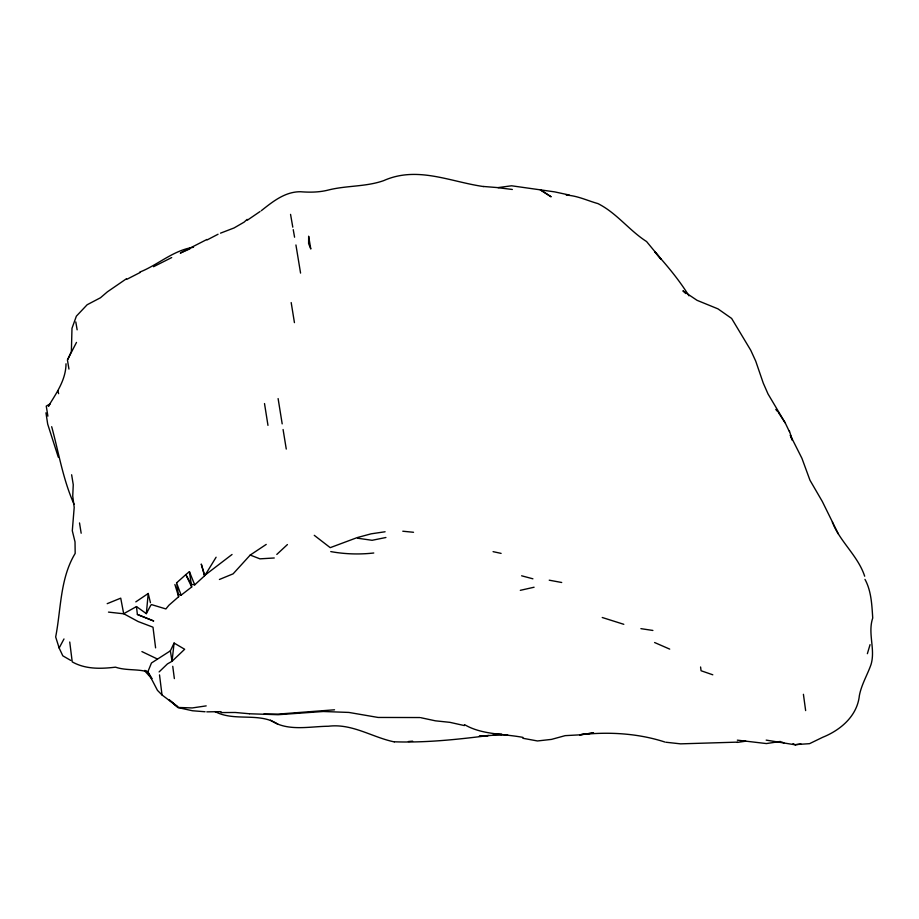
<?xml version="1.0" encoding="UTF-8"?>
<svg xmlns="http://www.w3.org/2000/svg" width="919" height="919" viewBox="0 0 919 919"><rect width="100%" height="100%" fill="white"/><g stroke="black" fill="none" stroke-linecap="round" stroke-linejoin="round"><path stroke-width="1.38" d="M107.201 603.668L120.734 598.154L123.674 613.708L136.471 606.574L146.339 613.651L148.223 593.49L135.805 601.876M174.093 643.047L170.371 650.847L172.037 661.289L184.662 649.262L174.093 643.047L172.037 661.289L167.453 663.886L159.102 671.915M66.019 363.786C65.858 379.984 56.438 393.033 48.42 406.209M867.375 653.685L870.052 644.656M169.475 700.002L177.838 706.86L162.02 694.971L157.459 690.353L147.833 671.858L151.463 662.99L170.371 650.847M67.937 359.18L71.372 351.483L71.981 328.324L76.369 316.159L87.144 304.752L100.447 297.779L107.397 291.828L126.489 278.721M76.495 342.408L67.42 359.938L68.948 369.082M146.339 613.651L150.819 605.173M70.706 660.393L62.802 655.821L59.149 647.998L63.985 638.958M48.638 406.187L50.028 403.878L46.26 406.106L47.891 416.146M194.713 584.863L189.429 571.664L185.822 574.605L191.324 584.312L194.713 584.863L204.546 575.834L201.261 564.048L204.34 574.318L205.201 575.018L216.103 557.224M266.223 544.416L250.209 555.065L233.116 573.835L219.411 579.475M276.791 554.444L287.417 544.565M232.047 554.479L205.201 575.018M247.165 219.365L244.086 222.157L234.081 227.946L220.503 233.162M176.563 582.887L185.822 574.605L191.68 586.988L181.135 595.156L178.297 594.26L176.563 582.887L181.135 595.156M178.297 594.26L178.642 596.718L168.901 605.253L165.891 608.941L151.44 604.576M261.283 210.704C272.782 201.594 285.062 191.612 300.524 191.738C309.898 192.462 319.307 192.37 328.462 190.003C346.658 185.42 365.865 186.936 383.705 180.629C417.283 165.661 450.253 181.847 483.635 186.568M247.349 220.204L260.043 211.531M206.878 239.48L180.296 253.081L189.911 248.865M207.12 239.928L218.044 234.242M126.65 279.41L140.033 272.541M171.692 257.573L153.53 266.717M139.722 272.127C158.034 264.936 173.289 250.175 193.518 247.28M356.538 537.845L330.231 547.655L314.264 535.329M357.411 537.535L371.161 533.824L385.095 531.768M520.315 590.331L534.088 587.23M385.923 537.5L372.103 540.292L357.502 538.201M766.193 740.117L795.314 744.827L800.886 743.908M780.346 741.461L766.412 743.563L737.348 740.163M206.189 705.884L192.255 707.94L177.907 707.446M737.406 742.403L745.769 741.185M501.659 734.649L479.155 736.268L488.931 735.464M487.507 735.694C456.617 739.554 425.497 742.874 394.331 741.794M408.404 741.518L412.62 741.173M795.417 744.608L809.536 743.666L822.792 737.245C840.713 730.019 857.255 715.89 859.368 695.626C861.425 684.609 867.41 674.891 871.074 664.391C875.554 649.09 867.547 633.432 872.728 618.016C871.878 605.035 871.35 590.974 864.986 579.384M274.264 557.982L259.939 558.844L250.209 555.065M737.337 742.138L680.554 743.85L666.034 742.253M566.276 195.138C577.155 195.586 587.517 200.698 597.924 203.593C616.626 212.932 629.159 230.416 646.574 241.548L661.243 259.319L654.799 251.898C667.194 265.706 679.175 279.996 688.951 295.815M334.527 709.801L278.147 714.097L263.879 714.086M501.682 734.143L493.331 734.43L507.679 734.924M206.809 711.857L221.031 711.651M221.065 712.581L235.23 712.478L249.359 713.753M419.868 717.544L378.1 717.452L348.875 712.432L323.27 711.501L278.043 714.718L249.566 713.776M483.486 186.477L497.937 187.625L511.584 185.787L554.731 191.887L569.286 195.035M205.075 711.754L192.473 710.755L177.918 707.561M402.786 531.216L413.527 532.285M522.968 737.394C503.532 733.661 481.878 734.901 464.486 724.597M108.488 612.111L123.008 613.72M498.121 187.706L512.342 189.475M640.899 628.653L652.892 630.457M549.229 580.188L561.704 582.497M394.262 741.886C372.092 737.291 352.149 723.253 328.336 726.251C309.324 726.424 287.176 731.811 270.473 720.151M522.831 738.267L537.466 740.955L551.492 739.393L565.162 735.648L579.613 734.855L593.559 732.925L579.613 734.798C607.999 731.57 637.694 733.178 664.954 742.047M493.078 551.653L501.108 553.387M420.684 717.67L435.445 720.829L449.942 722.345L464.394 725.585M521.624 575.799L532.905 578.809M602.244 617.499L623.806 624.311M712.799 674.799L701.071 670.744L700.577 666.987M151.888 678.429L147.833 671.858C137.425 668.779 126.006 670.755 115.507 667.171C100.826 668.906 85.513 669.4 72.222 661.875L69.741 642.002M137.379 614.466L153.588 620.957L137.379 614.466L136.471 606.574M781.518 741.943L783.873 742.92M654.604 642.53L669.71 649.113M141.917 651.594L157.126 658.877M144.823 670.376L147.833 671.858M277.814 724.149C259.238 711.834 234.483 722.001 215.035 711.57M793.017 743.655L795.314 744.827M123.674 613.708L138.172 621.554L152.991 627.183L155.598 647.861M540.303 189.842L551.147 196.804L540.429 189.888M169.406 700.14L177.608 707.354M685.746 293.54L682.92 290.818L697.061 300.329L717.969 308.864L731.639 318.445L750.766 350.3L755.728 361.133L763.264 383.12L768.031 393.975L785.24 422.924L789.41 431.666M144.685 670.847L151.692 678.555M775.785 409.426L777.474 411.39M833.257 524.393C841.505 543.026 858.254 556.673 864.676 576.213M778.313 412.378L785.24 422.924M838.277 533.859L822.344 501.533L809.972 480.235L801.931 458.317L790.283 435.204L792.052 439.983M57.851 390.724L58.632 393.665M58.288 457.18L47.685 424.096L45.95 412.803M74.048 504.244C62.963 479.396 58.793 452.768 51.682 426.703M789.41 430.965L792.212 439.741M59.149 647.998L55.668 636.959C61.136 608.998 59.965 578.533 75.174 553.422L75.025 541.9L72.302 530.757L74.198 507.414L72.739 496.088L73.256 484.715L71.636 474.767M174.897 584.518L178.642 596.718M148.223 593.49L150.452 602.703M292.793 227.177L290.553 214.38M293.241 229.658L294.574 237.205M295.929 244.971L300.57 273.092M75.806 321.949L77.139 329.829M286.268 449.069L283.086 429.529M291.185 302.569L294.436 322.626M79.516 522.934L81.171 533.227M278.112 398.582L282.19 423.877M264.511 403.556L267.969 425.359M832.419 521.889L832.625 523.21M189.429 571.664L191.68 586.988M803.413 694.304L805.641 710.582M204.34 574.318L204.546 575.834M172.749 666.321L174.357 678.59M159.515 674.891L162.02 694.971M373.769 552.997A121.894 98.735 -6.7 0 1 330.76 551.584M308.658 236.378L308.612 243.581L310.806 249.003L308.658 236.378"/></g></svg>
